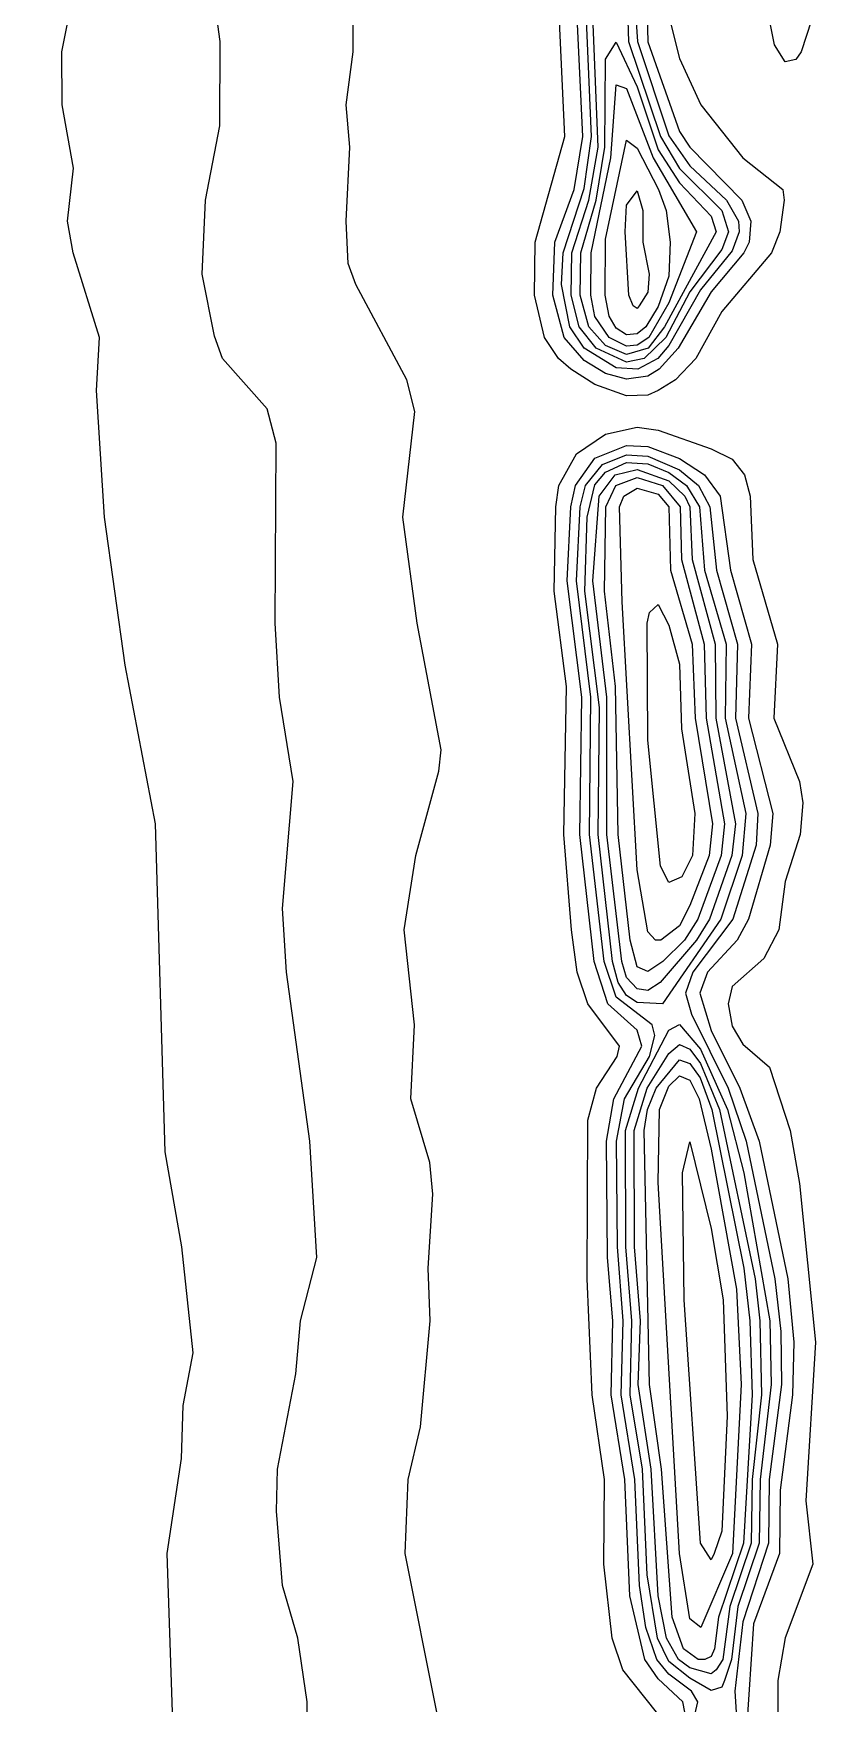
# Model space of a CAD drawing. Header units: inches. Extents: x 3311818 to 3313075, y 1372003 to 1372737.
# Drawn here: x 3311967.5 to 3311995.7, y 1372477.7 to 1372537.9 of the extents above; entities that cross this region are included whole.
import ezdxf

# ---------------------------------------------------------------- set-up
doc = ezdxf.new("R2010")
doc.units = ezdxf.units.IN
doc.header["$MEASUREMENT"] = 0

msp = doc.modelspace()

# ---------------------------------------------------------------- linework, layer by layer
for points, elevation in [([(3311972.49, 1372477.413), (3311972.306, 1372483.13), (3311972.82, 1372486.56), (3311972.877, 1372488.466), (3311973.239, 1372490.371), (3311972.827, 1372494.183), (3311972.234, 1372497.613), (3311971.878, 1372509.428), (3311970.787, 1372515.145), (3311970.045, 1372520.481), (3311969.761, 1372525.055), (3311969.869, 1372526.96), (3311968.919, 1372530.009), (3311968.714, 1372531.153), (3311968.922, 1372533.058), (3311968.523, 1372535.345), (3311968.509, 1372537.251), (3311969.036, 1372539.919), (3311968.249, 1372544.111), (3311968.164, 1372547.923), (3311967.079, 1372552.115)], 4495), ([(3311995.167, 1372537.251), (3311994.97, 1372536.984), (3311994.588, 1372536.892), (3311994.207, 1372537.505), (3311993.721, 1372539.919), (3311992.976, 1372542.587), (3311993.064, 1372543.73), (3311993.826, 1372546.093), (3311994.207, 1372545.331), (3311995.595, 1372539.538), (3311995.538, 1372538.394), (3311995.167, 1372537.251)], 4498), ([(3311989.272, 1372525.817), (3311988.49, 1372525.868), (3311987.346, 1372526.579), (3311986.823, 1372527.341), (3311986.521, 1372528.866), (3311986.583, 1372530.009), (3311987.347, 1372532.335), (3311987.612, 1372534.202), (3311987.382, 1372539.538), (3311987.728, 1372540.503), (3311988.109, 1372540.845), (3311988.49, 1372540.795), (3311989.11, 1372539.919), (3311989.268, 1372537.632), (3311990.396, 1372534.232), (3311991.158, 1372533.148), (3311992.475, 1372531.915), (3311992.906, 1372531.153), (3311992.933, 1372530.772), (3311992.683, 1372530.088), (3311991.539, 1372528.679), (3311990.396, 1372526.668), (3311989.993, 1372526.198), (3311989.272, 1372525.817)], 4500), ([(3311977.406, 1372474.364), (3311977.353, 1372477.794), (3311977.017, 1372480.081), (3311976.46, 1372481.986), (3311976.244, 1372484.654), (3311976.287, 1372486.179), (3311976.948, 1372489.609), (3311977.108, 1372491.515), (3311977.707, 1372493.801), (3311977.444, 1372497.994), (3311976.604, 1372504.092), (3311976.464, 1372506.379), (3311976.851, 1372510.953), (3311976.356, 1372514.002), (3311976.203, 1372516.67), (3311976.23, 1372523.149), (3311975.913, 1372524.384), (3311974.303, 1372526.198), (3311974.007, 1372527.007), (3311973.57, 1372529.247), (3311973.682, 1372531.915), (3311974.207, 1372534.583), (3311974.214, 1372537.632), (3311973.899, 1372539.919)], 4496), ([(3311989.509, 1372526.198), (3311988.871, 1372526.065), (3311987.772, 1372526.579), (3311987.164, 1372527.341), (3311986.869, 1372528.485), (3311986.896, 1372530.009), (3311987.509, 1372531.915), (3311987.844, 1372533.821), (3311987.635, 1372539.157), (3311987.728, 1372539.68), (3311988.109, 1372540.223), (3311988.49, 1372540.185), (3311988.886, 1372539.538), (3311988.944, 1372537.632), (3311990.092, 1372534.202), (3311990.777, 1372533.056), (3311992.311, 1372531.534), (3311992.548, 1372530.772), (3311992.302, 1372530.135), (3311991.158, 1372528.602), (3311990.285, 1372526.96), (3311989.509, 1372526.198)], 4501), ([(3311990.007, 1372525.055), (3311989.634, 1372524.881), (3311988.871, 1372524.853), (3311987.728, 1372525.266), (3311986.86, 1372525.817), (3311986.413, 1372526.198), (3311985.911, 1372526.96), (3311985.556, 1372528.485), (3311985.578, 1372530.391), (3311986.642, 1372534.202), (3311986.412, 1372539.157)], 4498), ([(3311990.044, 1372525.817), (3311989.634, 1372525.564), (3311988.871, 1372525.46), (3311988.109, 1372525.665), (3311987.347, 1372526.134), (3311986.616, 1372526.96), (3311986.206, 1372528.485), (3311986.285, 1372530.391), (3311986.98, 1372532.296), (3311987.299, 1372534.202), (3311987.04, 1372539.538)], 4499), ([(3311989.585, 1372539.538), (3311989.634, 1372537.62), (3311990.777, 1372534.384), (3311991.158, 1372533.82), (3311993.024, 1372531.915), (3311993.357, 1372531.153), (3311993.291, 1372530.391), (3311993.104, 1372530.009), (3311991.92, 1372528.607), (3311990.728, 1372526.579), (3311990.044, 1372525.817)], 4499), ([(3311982.023, 1372477.413), (3311980.89, 1372483.13), (3311980.991, 1372485.798), (3311981.441, 1372487.703), (3311981.79, 1372491.515), (3311981.715, 1372493.42), (3311981.879, 1372496.088), (3311981.771, 1372497.232), (3311981.095, 1372499.519), (3311981.225, 1372502.186), (3311980.848, 1372505.617), (3311981.27, 1372508.285), (3311982.101, 1372511.334), (3311982.182, 1372512.096), (3311981.32, 1372516.67), (3311980.804, 1372520.481), (3311981.24, 1372524.292), (3311980.947, 1372525.436), (3311979.107, 1372528.866), (3311978.829, 1372529.628), (3311978.755, 1372531.153), (3311978.89, 1372533.821), (3311978.756, 1372535.345), (3311979.006, 1372537.251), (3311979.01, 1372538.776)], 4497), ([(3311990.43, 1372538.394), (3311990.777, 1372537.019), (3311991.546, 1372535.345), (3311993.064, 1372533.438), (3311994.505, 1372532.296), (3311994.56, 1372531.915), (3311994.393, 1372530.772), (3311994.099, 1372530.009), (3311992.302, 1372527.902), (3311991.367, 1372526.198), (3311990.632, 1372525.436), (3311990.007, 1372525.055)], 4498), ([(3311989.649, 1372526.579), (3311988.871, 1372526.344), (3311988.109, 1372526.672), (3311987.513, 1372527.341), (3311987.195, 1372528.485), (3311987.223, 1372530.009), (3311987.775, 1372531.915), (3311988.083, 1372533.821), (3311988.109, 1372536.993), (3311988.49, 1372537.608), (3311989.253, 1372535.998), (3311990.015, 1372533.723), (3311990.777, 1372532.539), (3311991.92, 1372531.334), (3311992.106, 1372530.772), (3311990.234, 1372527.341), (3311989.649, 1372526.579)], 4502), ([(3311989.668, 1372526.96), (3311989.253, 1372526.685), (3311988.871, 1372526.646), (3311988.242, 1372526.96), (3311987.728, 1372527.72), (3311987.582, 1372528.485), (3311987.597, 1372530.009), (3311988.306, 1372533.44), (3311988.49, 1372536.069), (3311988.871, 1372535.936), (3311989.833, 1372533.44), (3311991.392, 1372530.772), (3311990.396, 1372528.214), (3311989.668, 1372526.96)], 4503), ([(3311989.563, 1372527.341), (3311989.253, 1372527.096), (3311988.871, 1372527.061), (3311988.49, 1372527.297), (3311988.246, 1372527.723), (3311988.1, 1372528.485), (3311988.109, 1372530.505), (3311988.871, 1372534.077), (3311989.253, 1372533.782), (3311990.028, 1372532.296), (3311990.293, 1372531.534), (3311990.445, 1372530.391), (3311990.396, 1372529.169), (3311990.015, 1372528.078), (3311989.563, 1372527.341)], 4504), ([(3311989.327, 1372528.104), (3311989.253, 1372528.008), (3311989.104, 1372528.104), (3311988.949, 1372528.485), (3311988.818, 1372530.772), (3311988.871, 1372531.73), (3311989.253, 1372532.25), (3311989.454, 1372531.534), (3311989.462, 1372530.391), (3311989.684, 1372529.247), (3311989.634, 1372528.596), (3311989.327, 1372528.104)], 4505), ([(3311989.948, 1372477.413), (3311988.733, 1372478.937), (3311988.353, 1372480.081), (3311988.045, 1372482.749), (3311988.072, 1372485.798), (3311987.628, 1372488.847), (3311987.445, 1372493.039), (3311987.473, 1372498.756), (3311987.788, 1372499.9), (3311988.536, 1372501.043), (3311988.612, 1372501.424), (3311987.475, 1372502.949), (3311987.093, 1372504.092), (3311986.88, 1372505.617), (3311986.612, 1372509.047), (3311986.708, 1372514.383), (3311986.255, 1372517.813), (3311986.321, 1372520.862), (3311986.424, 1372521.624), (3311987.061, 1372522.768), (3311988.109, 1372523.475), (3311989.253, 1372523.727), (3311990.015, 1372523.621), (3311991.92, 1372522.953), (3311992.683, 1372522.57), (3311993.122, 1372522.006), (3311993.323, 1372521.243), (3311993.429, 1372518.956), (3311994.31, 1372515.907), (3311994.181, 1372513.239), (3311995.113, 1372510.953), (3311995.228, 1372510.19), (3311995.136, 1372509.047), (3311994.588, 1372507.353), (3311994.361, 1372505.617), (3311993.826, 1372504.579), (3311992.683, 1372503.568), (3311992.54, 1372502.949), (3311992.683, 1372502.142), (3311993.064, 1372501.495), (3311994.029, 1372500.662), (3311994.776, 1372498.375), (3311995.105, 1372496.469), (3311995.688, 1372490.752), (3311995.335, 1372485.035), (3311995.593, 1372482.749), (3311994.588, 1372480.089), (3311994.33, 1372478.556), (3311994.326, 1372477.413)], 4498), ([(3311990.971, 1372477.413), (3311990.904, 1372477.794), (3311990.015, 1372478.623), (3311989.529, 1372479.318), (3311988.993, 1372481.605), (3311988.803, 1372485.798), (3311988.316, 1372488.847), (3311988.381, 1372491.515), (3311988.184, 1372493.801), (3311988.144, 1372497.994), (3311988.407, 1372499.519), (3311989.425, 1372501.424), (3311989.253, 1372501.993), (3311988.195, 1372502.949), (3311987.703, 1372504.473), (3311987.18, 1372509.047), (3311987.253, 1372514.002), (3311986.732, 1372518.194), (3311986.857, 1372520.862), (3311987.024, 1372521.624), (3311987.728, 1372522.614), (3311988.871, 1372523.073), (3311989.634, 1372523.036), (3311990.777, 1372522.594), (3311991.677, 1372522.006), (3311992.241, 1372521.243), (3311992.624, 1372518.575), (3311993.38, 1372515.907), (3311993.273, 1372513.239), (3311994.141, 1372509.809), (3311994.05, 1372508.666), (3311993.272, 1372505.998), (3311992.855, 1372505.236), (3311991.788, 1372504.092), (3311991.516, 1372503.33), (3311991.92, 1372501.987), (3311992.952, 1372499.9), (3311993.652, 1372497.994), (3311994.682, 1372493.039), (3311994.903, 1372490.752), (3311994.859, 1372488.847), (3311994.406, 1372485.416), (3311994.391, 1372483.13), (3311993.445, 1372480.598), (3311993.109, 1372475.507)], 4499), ([(3311991.175, 1372476.65), (3311991.44, 1372477.794), (3311991.214, 1372478.175), (3311990.396, 1372478.787), (3311989.965, 1372479.318), (3311989.569, 1372480.462), (3311989.338, 1372481.986), (3311989.167, 1372485.798), (3311988.682, 1372488.847), (3311988.754, 1372491.515), (3311988.538, 1372494.183), (3311988.507, 1372497.994), (3311988.795, 1372499.519), (3311989.692, 1372501.043), (3311989.888, 1372501.805), (3311989.789, 1372502.186), (3311988.49, 1372503.181), (3311988.058, 1372504.473), (3311987.536, 1372509.047), (3311987.579, 1372514.002), (3311987.062, 1372518.194), (3311987.193, 1372520.862), (3311987.391, 1372521.624), (3311987.998, 1372522.387), (3311988.871, 1372522.729), (3311989.634, 1372522.689), (3311990.777, 1372522.188), (3311991.468, 1372521.624), (3311991.877, 1372520.862), (3311992.111, 1372518.575), (3311992.877, 1372515.907), (3311992.805, 1372513.239), (3311993.604, 1372509.809), (3311993.54, 1372508.666), (3311992.708, 1372505.998), (3311991.265, 1372504.092), (3311990.995, 1372503.33), (3311991.211, 1372502.568), (3311992.54, 1372499.9), (3311993.182, 1372497.994), (3311994.222, 1372493.039), (3311994.437, 1372491.134), (3311994.456, 1372489.228), (3311994.008, 1372485.798), (3311993.986, 1372483.511), (3311993.064, 1372480.675), (3311992.777, 1372478.175), (3311992.869, 1372476.65)], 4500), ([(3311990.163, 1372502.949), (3311989.253, 1372502.995), (3311988.871, 1372503.248), (3311988.573, 1372503.711), (3311988.369, 1372504.473), (3311987.847, 1372509.047), (3311987.889, 1372513.621), (3311987.371, 1372517.813), (3311987.453, 1372520.481), (3311987.728, 1372521.649), (3311988.109, 1372522.109), (3311988.871, 1372522.449), (3311989.634, 1372522.412), (3311990.396, 1372522.099), (3311991.031, 1372521.624), (3311991.501, 1372520.862), (3311991.684, 1372518.575), (3311992.457, 1372515.907), (3311992.432, 1372513.239), (3311993.172, 1372509.809), (3311993.038, 1372508.285), (3311992.265, 1372505.998), (3311990.163, 1372502.949)], 4501), ([(3311990.087, 1372503.711), (3311989.634, 1372503.425), (3311989.253, 1372503.485), (3311988.871, 1372503.898), (3311988.703, 1372504.473), (3311988.165, 1372509.047), (3311988.159, 1372514.002), (3311987.66, 1372518.194), (3311987.878, 1372521.243), (3311988.457, 1372522.006), (3311989.253, 1372522.2), (3311990.396, 1372521.792), (3311990.968, 1372521.243), (3311991.156, 1372520.862), (3311991.233, 1372518.956), (3311992.064, 1372515.907), (3311992.086, 1372513.239), (3311992.801, 1372509.428), (3311992.661, 1372508.285), (3311991.859, 1372505.998), (3311991.395, 1372505.236), (3311990.087, 1372503.711)], 4502), ([(3311990.178, 1372504.473), (3311989.634, 1372504.106), (3311989.253, 1372504.283), (3311988.996, 1372505.236), (3311988.563, 1372509.047), (3311988.468, 1372514.383), (3311988.075, 1372517.813), (3311988.128, 1372520.862), (3311988.487, 1372521.624), (3311989.253, 1372521.911), (3311990.163, 1372521.624), (3311990.804, 1372520.862), (3311990.848, 1372518.956), (3311991.667, 1372515.907), (3311991.736, 1372513.239), (3311992.403, 1372509.428), (3311992.279, 1372508.285), (3311991.443, 1372505.998), (3311990.962, 1372505.236), (3311990.178, 1372504.473)], 4503), ([(3311990.109, 1372505.236), (3311989.914, 1372505.236), (3311989.634, 1372505.534), (3311989.253, 1372507.774), (3311988.713, 1372517.432), (3311988.613, 1372520.862), (3311988.768, 1372521.243), (3311989.253, 1372521.528), (3311990.015, 1372521.317), (3311990.398, 1372520.862), (3311990.454, 1372518.575), (3311991.235, 1372515.907), (3311991.346, 1372513.239), (3311991.967, 1372509.428), (3311991.852, 1372508.285), (3311991.158, 1372506.483), (3311990.777, 1372505.756), (3311990.109, 1372505.236)], 4504), ([(3311990.86, 1372507.522), (3311990.396, 1372507.317), (3311990.097, 1372507.904), (3311989.634, 1372512.451), (3311989.618, 1372516.67), (3311989.695, 1372517.051), (3311990.015, 1372517.334), (3311990.396, 1372516.596), (3311990.777, 1372515.186), (3311990.85, 1372512.858), (3311991.334, 1372509.809), (3311991.248, 1372508.285), (3311990.86, 1372507.522)], 4505), ([(3311992.402, 1372478.556), (3311992.302, 1372478.316), (3311991.92, 1372478.193), (3311991.158, 1372478.637), (3311990.396, 1372479.245), (3311989.984, 1372480.081), (3311989.617, 1372482.367), (3311989.44, 1372486.179), (3311988.997, 1372488.847), (3311989.064, 1372491.515), (3311988.844, 1372494.183), (3311988.836, 1372498.375), (3311989.304, 1372499.9), (3311990.396, 1372501.996), (3311990.777, 1372502.194), (3311991.539, 1372501.312), (3311992.507, 1372499.137), (3311993.097, 1372496.851), (3311994.037, 1372491.515), (3311994.089, 1372489.228), (3311993.686, 1372485.798), (3311993.658, 1372483.511), (3311992.888, 1372481.224), (3311992.656, 1372479.318), (3311992.402, 1372478.556)], 4501), ([(3311992.096, 1372478.937), (3311991.92, 1372478.803), (3311991.158, 1372479.01), (3311990.743, 1372479.318), (3311990.31, 1372480.081), (3311990.013, 1372481.605), (3311989.756, 1372486.179), (3311989.293, 1372489.228), (3311989.375, 1372491.515), (3311989.162, 1372494.183), (3311989.145, 1372498.375), (3311989.613, 1372499.9), (3311990.396, 1372501.155), (3311990.777, 1372501.478), (3311991.158, 1372501.312), (3311991.539, 1372500.793), (3311992.222, 1372499.137), (3311993.512, 1372493.039), (3311993.681, 1372491.515), (3311993.734, 1372488.847), (3311993.402, 1372485.798), (3311993.367, 1372483.511), (3311992.594, 1372481.224), (3311992.342, 1372479.318), (3311992.096, 1372478.937)], 4502), ([(3311991.691, 1372479.318), (3311991.456, 1372479.318), (3311990.92, 1372479.699), (3311990.516, 1372480.843), (3311990.125, 1372486.179), (3311989.703, 1372489.228), (3311989.501, 1372498.375), (3311989.621, 1372499.137), (3311989.944, 1372499.9), (3311990.777, 1372500.929), (3311991.158, 1372500.798), (3311991.519, 1372500.281), (3311991.944, 1372499.137), (3311993.096, 1372493.42), (3311993.317, 1372491.515), (3311993.396, 1372488.847), (3311993.085, 1372483.511), (3311992.186, 1372480.843), (3311992.045, 1372479.699), (3311991.92, 1372479.417), (3311991.691, 1372479.318)], 4503), ([(3311991.547, 1372480.462), (3311991.158, 1372480.775), (3311990.78, 1372483.13), (3311990.015, 1372496.501), (3311990.055, 1372499.137), (3311990.396, 1372499.972), (3311990.777, 1372500.346), (3311991.158, 1372500.191), (3311991.494, 1372499.519), (3311991.92, 1372497.709), (3311992.831, 1372492.658), (3311993.008, 1372489.228), (3311992.692, 1372483.13), (3311991.547, 1372480.462)], 4504), ([(3311992.035, 1372483.13), (3311991.92, 1372482.911), (3311991.531, 1372483.511), (3311990.945, 1372492.277), (3311990.892, 1372496.851), (3311991.158, 1372497.973), (3311991.92, 1372494.843), (3311992.35, 1372492.277), (3311992.495, 1372488.084), (3311992.302, 1372483.945), (3311992.035, 1372483.13)], 4505)]:
    msp.add_lwpolyline(points, dxfattribs=dict(elevation=elevation))

doc.saveas('drawing.dxf')
